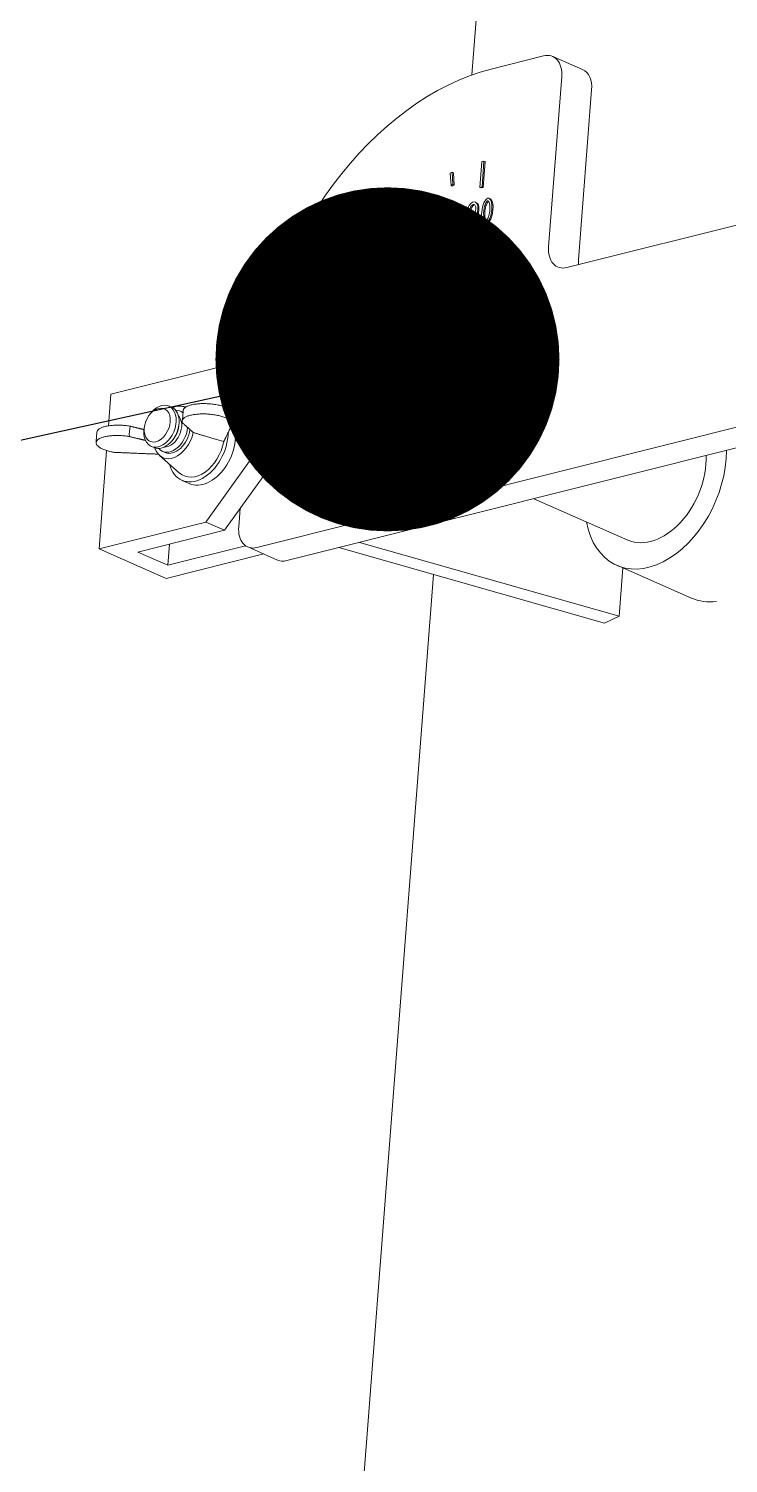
# Model space of a CAD drawing. Header units: inches. Extents: x -350577 to -266477, y -437959 to -377535.
# Drawn here: x -287367.3 to -287240.2, y -416045.4 to -415784.8 of the extents above; entities that cross this region are included whole.
import ezdxf

# ---------------------------------------------------------------- set-up
doc = ezdxf.new("R2010")
doc.units = ezdxf.units.IN
doc.header["$MEASUREMENT"] = 0
doc.layers.add('ORGINAL (itatec)', color=3, linetype='Continuous', lineweight=9)
doc.styles.add('Geniso', font='geniso.shx', dxfattribs={"oblique": 15})
doc.dimstyles.new('scale 1b100', dxfattribs={"dimscale": 100, "dimtxt": 3, "dimasz": 2.5, "dimexe": 1, "dimexo": 1, "dimgap": 1, "dimtad": 1, "dimdec": 0, "dimzin": 0, "dimdsep": 46, "dimtxsty": 'Geniso', "dimcen": 0, "dimclrd": 1, "dimclre": 1, "dimclrt": 7, "dimadec": 0, "dimazin": 0, "dimtfac": 1, "dimtdec": 0, "dimtmove": 0, "dimatfit": 3, "dimfxl": 0.75, "dimtolj": 1, "dimtzin": 0, "dimarcsym": 0})

msp = doc.modelspace()

# ---------------------------------------------------------------- linework, layer by layer
at = {"layer": 'ORGINAL (itatec)', "extrusion": (-5.55112e-17, 0.816497, 0.57735)}
for p, q in [((-287286.78, -415793.19), (-287279.24, -415695.5)), ((-287273.77, -415789.73), (-287283.28, -415792.12)), ((-287272.12, -415789.84), (-287266.69, -415792.22)), ((-287272.86, -415824.42), (-287270.47, -415793.5)), ((-287265.05, -415795.88), (-287267.44, -415826.8)), ((-287154.71, -415799.39), (-287269.56, -415828.18)), ((-287290.37, -415810.88), (-287290.73, -415811.05)), ((-287290.16, -415810.97), (-287290.37, -415810.88)), ((-287290.23, -415813.11), (-287290.37, -415810.88)), ((-287284.97, -415808.94), (-287285.33, -415813.62)), ((-287284.6, -415808.85), (-287284.97, -415808.94)), ((-287284.96, -415813.53), (-287284.6, -415808.85)), ((-287284.4, -415808.94), (-287284.76, -415813.62)), ((-287284.4, -415808.94), (-287284.6, -415808.85)), ((-287290.73, -415811.05), (-287290.59, -415813.28)), ((-287290.59, -415813.28), (-287290.23, -415813.11)), ((-287290.39, -415813.37), (-287290.59, -415813.28)), ((-287290.02, -415813.2), (-287290.39, -415813.37)), ((-287290.02, -415813.2), (-287290.23, -415813.11)), ((-287290.16, -415810.97), (-287290.02, -415813.2)), ((-287285.33, -415813.62), (-287284.96, -415813.53)), ((-287284.76, -415813.62), (-287284.96, -415813.53)), ((-287285.12, -415813.71), (-287285.33, -415813.62)), ((-287284.76, -415813.62), (-287285.12, -415813.71)), ((-287283.48, -415815.71), (-287283.68, -415815.62)), ((-287301.51, -415818.51), (-287301.85, -415818.82)), ((-287301.31, -415818.6), (-287301.51, -415818.51)), ((-287300, -415822.11), (-287301.51, -415818.51)), ((-287301.31, -415818.6), (-287299.79, -415822.2)), ((-287286.17, -415818.71), (-287286.2, -415819.17)), ((-287285.98, -415816.4), (-287286.18, -415816.31)), ((-287285.85, -415819.08), (-287285.72, -415817.47)), ((-287285.52, -415817.56), (-287285.64, -415819.17)), ((-287301.85, -415818.82), (-287300.33, -415822.42)), ((-287287.39, -415820.11), (-287287.43, -415820.6)), ((-287287.18, -415820.2), (-287287.39, -415820.11)), ((-287287.04, -415820.82), (-287287.24, -415820.73)), ((-287287.02, -415820.31), (-287287.2, -415820.23)), ((-287286.9, -415819.19), (-287287.11, -415819.1)), ((-287286.68, -415820.85), (-287286.88, -415820.76)), ((-287286.55, -415819.24), (-287286.76, -415819.15)), ((-287284.29, -415820.17), (-287284.5, -415820.08)), ((-287300.33, -415822.42), (-287300, -415822.11)), ((-287300.13, -415822.51), (-287300.33, -415822.42)), ((-287299.79, -415822.2), (-287300.13, -415822.51)), ((-287299.79, -415822.2), (-287300, -415822.11)), ((-287297.29, -415823.48), (-287297.49, -415823.39)), ((-287300.4, -415826.41), (-287300.6, -415826.32)), ((-287299.84, -415826), (-287300.05, -415825.91)), ((-287299.76, -415825.58), (-287299.97, -415825.49)), ((-287299.81, -415825.86), (-287299.97, -415825.49)), ((-287299.61, -415825.95), (-287299.81, -415825.86)), ((-287299.76, -415825.58), (-287299.61, -415825.95)), ((-287300.98, -415829.15), (-287300.98, -415829.15)), ((-287300.98, -415829.15), (-287300.98, -415829.15)), ((-287294.21, -415832.12), (-287300.98, -415829.15)), ((-287300.96, -415827.65), (-287300.44, -415828.88)), ((-287300.48, -415827.7), (-287300.63, -415827.34)), ((-287300.43, -415827.43), (-287300.41, -415827.48)), ((-287298.96, -415826.89), (-287299.17, -415826.8)), ((-287298.92, -415829.29), (-287299.13, -415829.2)), ((-287298.55, -415827.39), (-287298.75, -415827.3)), ((-287297.22, -415827.15), (-287297.43, -415827.06)), ((-287299.82, -415829.48), (-287300.03, -415829.39)), ((-287299.56, -415829.92), (-287299.56, -415829.92)), ((-287305.63, -415832.4), (-287306.17, -415832.16)), ((-287303.48, -415833.34), (-287304.02, -415833.11)), ((-287301.33, -415834.29), (-287301.87, -415834.05)), ((-287294.21, -415832.12), (-287294.21, -415832.12)), ((-287293.53, -415833.05), (-287293.53, -415833.05)), ((-287290.98, -415834.33), (-287290.98, -415834.33)), ((-287290.98, -415834.33), (-287290.98, -415834.33)), ((-287284.21, -415837.3), (-287290.98, -415834.33)), ((-287157.61, -415836.86), (-287325.86, -415879.05)), ((-287314.31, -415835.28), (-287314.08, -415835.02)), ((-287299.18, -415835.23), (-287299.72, -415834.99)), ((-287152.18, -415839.24), (-287320.43, -415881.43)), ((-287291.78, -415837.19), (-287291.78, -415837.19)), ((-287284.21, -415837.3), (-287284.21, -415837.3)), ((-287284.21, -415837.3), (-287284.21, -415837.3)), ((-287302.42, -415840.51), (-287302.38, -415840.16)), ((-287300.27, -415841.45), (-287300.23, -415841.11)), ((-287298.12, -415842.4), (-287298.08, -415842.05)), ((-287317.78, -415844.15), (-287317.94, -415844.62)), ((-287317.94, -415844.62), (-287317.52, -415844.72)), ((-287317.73, -415844.71), (-287317.94, -415844.62)), ((-287317.54, -415844.2), (-287317.78, -415844.15)), ((-287317.52, -415844.76), (-287317.73, -415844.71)), ((-287317.42, -415842.36), (-287317.46, -415842.71)), ((-287295.97, -415843.34), (-287295.93, -415842.99)), ((-287352.35, -415851.19), (-287332.96, -415846.33)), ((-287323.08, -415857.63), (-287332.96, -415846.33)), ((-287332.96, -415846.33), (-287329.57, -415847.82)), ((-287292.51, -415846.66), (-287292.51, -415846.66)), ((-287329.57, -415847.82), (-287319.95, -415858.82)), ((-287305.53, -415847.59), (-287305.76, -415847.85)), ((-287303.38, -415848.53), (-287303.61, -415848.8)), ((-287301.23, -415849.48), (-287301.46, -415849.74)), ((-287292.19, -415850.02), (-287292.19, -415850.02)), ((-287292.19, -415850.02), (-287292.19, -415850.02)), ((-287285.42, -415852.99), (-287292.19, -415850.02)), ((-287283.07, -415849.01), (-287283.04, -415848.66)), ((-287280.92, -415849.95), (-287280.89, -415849.6)), ((-287352.79, -415856.94), (-287352.35, -415851.19)), ((-287319.84, -415851.62), (-287319.94, -415852.1)), ((-287319.94, -415852.1), (-287318.17, -415852.05)), ((-287319.74, -415852.18), (-287319.94, -415852.1)), ((-287318.07, -415851.57), (-287319.84, -415851.62)), ((-287317.97, -415852.14), (-287319.74, -415852.18)), ((-287318.17, -415852.05), (-287318.07, -415851.57)), ((-287317.97, -415852.14), (-287318.17, -415852.05)), ((-287317.87, -415851.66), (-287318.07, -415851.57)), ((-287317.87, -415851.66), (-287317.97, -415852.14)), ((-287313.68, -415850.71), (-287314.21, -415850.47)), ((-287311.53, -415851.65), (-287312.06, -415851.42)), ((-287309.38, -415852.6), (-287309.91, -415852.36)), ((-287299.08, -415850.42), (-287299.31, -415850.68)), ((-287294.98, -415851.85), (-287294.98, -415851.85)), ((-287345.22, -415854.75), (-287345, -415854.49)), ((-287341.31, -415853.58), (-287341.83, -415853.35)), ((-287339.3, -415854.46), (-287339.75, -415854.27)), ((-287339.59, -415853.37), (-287338.66, -415853.46)), ((-287307.23, -415853.54), (-287307.76, -415853.31)), ((-287285.42, -415852.99), (-287285.42, -415852.99)), ((-287285.42, -415852.99), (-287285.42, -415852.99)), ((-287346.31, -415857.24), (-287346.35, -415857.57)), ((-287340.05, -415857.02), (-287340.01, -415856.69)), ((-287335.13, -415874.43), (-287323.08, -415857.63)), ((-287323.08, -415857.63), (-287319.88, -415859.04)), ((-287313.4, -415855.33), (-287313.4, -415855.33)), ((-287313.4, -415855.33), (-287313.4, -415855.33)), ((-287312.04, -415856.34), (-287312.25, -415856.25)), ((-287286.19, -415856.09), (-287286.41, -415856.35)), ((-287284.04, -415857.03), (-287284.26, -415857.29)), ((-287341.14, -415859.51), (-287341.36, -415859.76)), ((-287319.88, -415859.4), (-287331.74, -415875.92)), ((-287320.08, -415859.31), (-287317.32, -415858.62)), ((-287317.28, -415858.15), (-287320.05, -415858.84)), ((-287317.11, -415858.71), (-287319.89, -415859.41)), ((-287317.32, -415858.62), (-287317.28, -415858.15)), ((-287317.11, -415858.71), (-287317.32, -415858.62)), ((-287317.08, -415858.24), (-287317.28, -415858.15)), ((-287317.08, -415858.24), (-287317.11, -415858.71)), ((-287314.66, -415858.62), (-287314.86, -415858.53)), ((-287305.95, -415859.24), (-287305.95, -415859.24)), ((-287301.75, -415858.19), (-287301.75, -415858.19)), ((-287354.52, -415879.3), (-287353.14, -415861.43)), ((-287344.53, -415860.9), (-287345.05, -415860.68)), ((-287343.52, -415862.32), (-287339.9, -415865.51)), ((-287342.52, -415861.79), (-287342.97, -415861.59)), ((-287303.4, -415860.52), (-287303.4, -415860.52)), ((-287303.4, -415860.52), (-287303.4, -415860.52)), ((-287296.64, -415863.49), (-287303.4, -415860.52)), ((-287296.64, -415863.49), (-287296.64, -415863.49)), ((-287339.48, -415866.84), (-287338.12, -415867.43)), ((-287258.46, -415877.7), (-287275.57, -415870.18)), ((-287329.15, -415875.28), (-287328.9, -415871.96)), ((-287354.52, -415879.3), (-287335.13, -415874.43)), ((-287331.74, -415875.92), (-287347.47, -415879.87)), ((-287331.74, -415875.92), (-287335.13, -415874.43)), ((-287342.05, -415882.25), (-287341.75, -415878.43)), ((-287342.05, -415882.25), (-287327.92, -415878.71)), ((-287307.2, -415878.11), (-287260.07, -415891.52)), ((-287342.32, -415884.66), (-287354.52, -415879.3)), ((-287347.47, -415879.87), (-287342.05, -415882.25)), ((-287324.6, -415880.22), (-287342.32, -415884.66)), ((-287327.51, -415878.94), (-287322.08, -415881.32)), ((-287262.73, -415892.79), (-287310.98, -415879.06)), ((-287260.47, -415882.27), (-287246.91, -415888.23)), ((-287260.07, -415891.52), (-287259.39, -415882.75)), ((-287308.45, -416073.83), (-287293.79, -415883.95)), ((-287260.07, -415891.52), (-287262.73, -415892.79))]:
    msp.add_line(p, q, dxfattribs=at)
at = {"layer": 'ORGINAL (itatec)'}
for centre, major_axis, ratio, start_param, end_param in [((-287274.13, -415794.42), (2.01, 4.58), 0.672036, -1.090365, 0.480432), ((-287287.26, -415843.64), (-22.12, -50.35), 0.672036, -2.661161, -1.1515), ((-287284.09, -415817.85), (-0.31, -2.26), 0.388741, -2.985943, 3.297242), ((-287286.52, -415817.77), (-0.58, -1.32), 0.672036, -1.166299, 0.357117), ((-287286.52, -415817.56), (-0.58, -1.31), 0.672036, -2.544489, -1.007789), ((-287286.69, -415818.1), (0.45, 1.03), 0.672036, -2.646842, -1.88376), ((-287286.76, -415817.63), (0.58, 1.32), 0.672036, -1.171739, 0.362558), ((-287286.79, -415819.7), (-0.45, -1.03), 0.672036, -0.296982, 0.466127), ((-287284.52, -415815.3), (-2.25, -5.13), 0.672036, -0.125196, -0.071448), ((-287286.9, -415819.45), (0.58, 1.32), 0.672036, -2.541102, -1.011175), ((-287297.46, -415825.23), (-0.45, 1.88), 0.539371, -2.843018, 3.440167), ((-287300.03, -415826.67), (-0.58, -1.32), 0.672036, -2.017503, -0.487577), ((-287300.25, -415826.57), (0.45, 1.03), 0.672036, 0.226617, 0.989726), ((-287299.61, -415826.67), (-0.49, -1.12), 0.672036, -1.502779, -0.566766), ((-287299.98, -415826.71), (0.301, 0.685), 0.672036, 0.324395, 1.426428), ((-287299.75, -415828.12), (0.58, 1.32), 0.672036, -0.6427, 0.880716), ((-287300.35, -415831.27), (-2.25, -5.13), 0.672036, -2.74319, -2.684835), ((-287269.2, -415823.5), (-2.01, -4.58), 0.672036, -1.090365, 0.480432), ((-287299.71, -415827.78), (-0.45, -1.03), 0.672036, -2.123243, -1.360161), ((-287299.45, -415828.07), (-0.58, -1.32), 0.672036, -0.64814, 0.886156), ((-287299.67, -415828.28), (0.58, 1.31), 0.672036, -2.02089, -0.48419), ((-287263.78, -415825.88), (-2.01, -4.58), 0.672036, -1.090365, -0.904101), ((-287310.73, -415841.08), (-3.7, -8.43), 0.672036, 0.480432, 6.763617), ((-287310.19, -415841.32), (4.02, 9.16), 0.672036, -2.661161, 1.137345), ((-287302.76, -415844.58), (6.18, 14.06), 0.672036, 0.292196, 0.668668), ((-287309.65, -415841.55), (4.02, 9.16), 0.672036, -2.661161, 0), ((-287308.04, -415842.26), (4.02, 9.16), 0.672036, -2.661161, 0.131382), ((-287307.5, -415842.5), (4.02, 9.16), 0.672036, -2.661161, 0), ((-287305.89, -415843.21), (4.02, 9.16), 0.672036, -2.661161, 0.131382), ((-287305.35, -415843.44), (4.02, 9.16), 0.672036, -2.661161, 0), ((-287302.76, -415844.58), (6.18, 14.06), 0.672036, -0.755002, -0.37853), ((-287308.58, -415842.03), (3.7, 8.43), 0.672036, -2.661161, -0.388107), ((-287306.43, -415842.97), (3.7, 8.43), 0.672036, -2.661161, -0.388107), ((-287303.74, -415844.15), (4.02, 9.16), 0.672036, -2.661161, 0.131382), ((-287303.2, -415844.39), (4.02, 9.16), 0.672036, -2.661161, 0), ((-287301.59, -415845.09), (4.02, 9.16), 0.672036, 0.127855, 0.131382), ((-287304.28, -415843.91), (3.7, 8.43), 0.672036, -2.661161, -0.388107), ((-287302.13, -415844.86), (3.7, 8.43), 0.672036, -0.412873, -0.388107), ((-287288.7, -415850.76), (4.02, 9.16), 0.672036, -2.661161, -0.136553), ((-287288.16, -415851), (4.02, 9.16), 0.672036, -2.661161, -0.043492), ((-287310.19, -415841.32), (-4.02, -9.16), 0.672036, -1.137345, 0.480432), ((-287290.31, -415850.05), (4.02, 9.16), 0.672036, -2.661161, -0.479496), ((-287290.85, -415849.82), (4.02, 9.16), 0.672036, -2.515584, -0.640868), ((-287289.23, -415850.52), (3.7, 8.43), 0.672036, -2.661161, -0.388107), ((-287286.55, -415851.7), (4.02, 9.16), 0.672036, 0.104851, 0.131382), ((-287287.08, -415851.47), (3.7, 8.43), 0.672036, -0.657934, -0.388107), ((-287302.76, -415844.58), (6.18, 14.06), 0.672036, -1.8022, -1.425728), ((-287302.76, -415844.58), (-6.18, -14.06), 0.672036, -0.755002, -0.37853), ((-287309.65, -415841.55), (-4.02, -9.16), 0.672036, 0, 0.480432), ((-287308.04, -415842.26), (-4.02, -9.16), 0.672036, -0.131382, 0.480432), ((-287307.5, -415842.5), (-4.02, -9.16), 0.672036, 0, 0.480432), ((-287305.89, -415843.21), (-4.02, -9.16), 0.672036, -0.131382, 0.480432), ((-287308.58, -415842.03), (-3.7, -8.43), 0.672036, 0.388107, 0.480432), ((-287305.35, -415843.44), (-4.02, -9.16), 0.672036, 0, 0.480432), ((-287306.43, -415842.97), (-3.7, -8.43), 0.672036, 0.388107, 0.480432), ((-287304.28, -415843.91), (-3.7, -8.43), 0.672036, 0.388107, 0.480432), ((-287343.44, -415857.01), (-1.61, -3.66), 0.672036, -1.090365, 4.278937), ((-287343.96, -415856.79), (-1.3, -2.96), 0.672036, -1.090364771718321, 5.192820535461265), ((-287342.92, -415857.24), (-1.61, -3.66), 0.672036, 0, 3.141593), ((-287341.88, -415857.7), (-1.3, -2.96), 0.672036, 0.248791, 2.892802), ((-287341.36, -415857.93), (1.61, 3.66), 0.672036, -0.211195, 0.322414), ((-287340.91, -415858.13), (5.94, 13.51), 0.672036, -1.158175, -1.022554), ((-287303.74, -415844.15), (-4.02, -9.16), 0.672036, -0.131382, 0.480432), ((-287303.2, -415844.39), (-4.02, -9.16), 0.672036, 0, 0.480432), ((-287301.59, -415845.09), (-4.02, -9.16), 0.672036, -0.131382, -0.127855), ((-287302.13, -415844.86), (-3.7, -8.43), 0.672036, 0.388107, 0.412873), ((-287344.09, -415856.73), (-2.7, -6.14), 0.672036, -1.239951, -0.940778), ((-287343.44, -415857.01), (-1.61, -3.66), 0.672036, -1.137345, -1.090365), ((-287341.36, -415857.93), (-1.61, -3.66), 0.672036, -0.322414, 2.041582), ((-287342.4, -415857.47), (1.3, 2.96), 0.672036, -2.004248, -1.137345), ((-287313.55, -415857.39), (1.7, 0.78), 0.577916, -3.451187, 2.831998), ((-287302.76, -415844.58), (-6.18, -14.06), 0.672036, 0.292196, 0.668668), ((-287288.16, -415851), (-4.02, -9.16), 0.672036, 0.020628, 0.480432), ((-287288.7, -415850.76), (-4.02, -9.16), 0.672036, 0.112564, 0.480432), ((-287286.55, -415851.7), (-4.02, -9.16), 0.672036, -0.131382, -0.104851), ((-287290.31, -415850.05), (4.02, 9.16), 0.672036, -2.684878, -2.661161), ((-287289.23, -415850.52), (-3.7, -8.43), 0.672036, 0.388107, 0.480432), ((-287287.08, -415851.47), (-3.7, -8.43), 0.672036, 0.388107, 0.480432), ((-287287.08, -415851.47), (3.7, 8.43), 0.672036, -2.661161, -2.483659), ((-287253.43, -415866.25), (-5.03, -11.44), 0.672036, 0, 2.193004), ((-287325.5, -415874.36), (-2.01, -4.58), 0.672036, -1.090365, 0.480432), ((-287239.87, -415872.21), (-7.04, -16.02), 0.672036, 0, 0.382978)]:
    msp.add_ellipse(centre, major_axis=major_axis, ratio=ratio, start_param=start_param, end_param=end_param, dxfattribs=at)
at = {"layer": 'ORGINAL (itatec)', "extrusion": (1.71713e-16, 4.58231e-17, -1)}
for centre, major_axis, start_param, end_param in [((-287268.71, -415796.8), (2.01, 4.58), 0, 1.090365), ((-287299.82, -415826.58), (0.49, 1.12), -2.574827, -1.638813), ((-287306.97, -415842.73), (-3.7, -8.43), -2.004248, -1.137345), ((-287287.83, -415851.14), (4.02, 9.16), -0.009784, 1.090365)]:
    msp.add_ellipse(centre, major_axis=major_axis, ratio=0.672036, start_param=start_param, end_param=end_param, dxfattribs=at)
at = {"layer": 'ORGINAL (itatec)', "extrusion": (1.60367e-16, 1.4586e-16, -1)}
msp.add_ellipse((-287283.89, -415817.94), major_axis=(-0.31, -2.26), ratio=0.388741, start_param=-3.031948, end_param=0.109645, dxfattribs=at)
at = {"layer": 'ORGINAL (itatec)', "extrusion": (1.40137e-16, 1.80961e-16, -1)}
for centre, major_axis, start_param, end_param in [((-287286.56, -415817.72), (0.58, 1.32), 0, 1.171739), ((-287302.19, -415844.83), (-6.73, -15.33), -2.574852, -2.574801)]:
    msp.add_ellipse(centre, major_axis=major_axis, ratio=0.672036, start_param=start_param, end_param=end_param, dxfattribs=at)
at = {"layer": 'ORGINAL (itatec)', "extrusion": (6.39035e-17, 2.14454e-16, -1)}
msp.add_ellipse((-287284.72, -415815.21), major_axis=(-2.25, -5.13), ratio=0.672036, start_param=0.066842, end_param=0.125196, dxfattribs=at)
at = {"layer": 'ORGINAL (itatec)', "extrusion": (1.65548e-16, 1.69797e-16, -1)}
for centre, major_axis, start_param, end_param in [((-287286.81, -415819.6), (-0.301, -0.685), -0.902829, 0.199203), ((-287302.76, -415844.58), (6.18, 14.06), 0.37853, 0.755002)]:
    msp.add_ellipse(centre, major_axis=major_axis, ratio=0.672036, start_param=start_param, end_param=end_param, dxfattribs=at)
at = {"layer": 'ORGINAL (itatec)', "extrusion": (1.37055e-16, 2.42948e-16, -1)}
msp.add_ellipse((-287286.59, -415819.79), major_axis=(-0.45, -1.03), ratio=0.672036, start_param=-0.466127, end_param=0, dxfattribs=at)
at = {"layer": 'ORGINAL (itatec)', "extrusion": (3.84923e-17, 2.25618e-16, -1)}
msp.add_ellipse((-287286.32, -415817.86), major_axis=(-0.58, -1.32), ratio=0.672036, start_param=-0.357117, end_param=0, dxfattribs=at)
at = {"layer": 'ORGINAL (itatec)', "extrusion": (2.70276e-16, 6.31526e-17, -1)}
msp.add_ellipse((-287286.7, -415819.54), major_axis=(-0.58, -1.32), ratio=0.672036, start_param=-2.130417, end_param=-0.60049, dxfattribs=at)
at = {"layer": 'ORGINAL (itatec)', "extrusion": (-8.23987e-17, 1.57467e-16, -1)}
msp.add_ellipse((-287287.1, -415819.39), major_axis=(-0.49, -1.12), ratio=0.672036, start_param=-2.051228, end_param=-1.115215, dxfattribs=at)
at = {"layer": 'ORGINAL (itatec)', "extrusion": (1.94042e-16, 9.66456e-17, -1)}
msp.add_ellipse((-287286.49, -415818.19), major_axis=(-0.45, -1.03), ratio=0.672036, start_param=-0.937347, end_param=-0.494751, dxfattribs=at)
at = {"layer": 'ORGINAL (itatec)', "extrusion": (1.34991e-16, 3.21988e-17, -1)}
for start_param, end_param in [(0.387749, 2.843018), (-3.440167, -2.753844)]:
    msp.add_ellipse((-287297.25, -415825.32), major_axis=(-0.45, 1.88), ratio=0.539371, start_param=start_param, end_param=end_param, dxfattribs=at)
at = {"layer": 'ORGINAL (itatec)', "extrusion": (9.54798e-17, 7.93162e-17, -1)}
for centre, major_axis, start_param, end_param in [((-287300.19, -415826.62), (0.301, 0.685), -1.426428, -0.324395), ((-287335.15, -415860.66), (-2.98, -6.77), -2.567133, 0)]:
    msp.add_ellipse(centre, major_axis=major_axis, ratio=0.672036, start_param=start_param, end_param=end_param, dxfattribs=at)
at = {"layer": 'ORGINAL (itatec)', "extrusion": (2.13288e-16, 2.09455e-16, -1)}
msp.add_ellipse((-287300.55, -415831.18), major_axis=(2.25, 5.13), ratio=0.672036, start_param=-0.456757, end_param=-0.398403, dxfattribs=at)
at = {"layer": 'ORGINAL (itatec)', "extrusion": (9.23972e-17, 1.41303e-16, -1)}
for start_param, end_param in [(-0.480457, -0.480406), (-2.574852, -2.574801)]:
    msp.add_ellipse((-287302.19, -415844.83), major_axis=(6.73, 15.33), ratio=0.672036, start_param=start_param, end_param=end_param, dxfattribs=at)
at = {"layer": 'ORGINAL (itatec)', "extrusion": (2.23287e-17, 5.08224e-17, -1)}
msp.add_ellipse((-287299.54, -415828.21), major_axis=(0.58, 1.32), ratio=0.672036, start_param=0, end_param=0.6427, dxfattribs=at)
at = {"layer": 'ORGINAL (itatec)', "extrusion": (2.54112e-16, -1.11643e-16, -1)}
msp.add_ellipse((-287299.47, -415828.37), major_axis=(-0.58, -1.31), ratio=0.672036, start_param=-2.657403, end_param=-1.120703, dxfattribs=at)
at = {"layer": 'ORGINAL (itatec)', "extrusion": (8.93147e-17, 2.0329e-16, -1)}
for centre, major_axis, start_param, end_param in [((-287299.24, -415828.16), (-0.58, -1.32), -0.886156, 0), ((-287309.12, -415841.79), (-3.7, -8.43), -2.004248, -1.137345)]:
    msp.add_ellipse(centre, major_axis=major_axis, ratio=0.672036, start_param=start_param, end_param=end_param, dxfattribs=at)
at = {"layer": 'ORGINAL (itatec)', "extrusion": (1.61636e-17, 1.74796e-16, -1)}
msp.add_ellipse((-287303.16, -415844.4), major_axis=(4.02, 9.16), ratio=0.672036, start_param=-0.00841, end_param=1.090365, dxfattribs=at)
at = {"layer": 'ORGINAL (itatec)', "extrusion": (2.41782e-16, 1.36304e-16, -1)}
msp.add_ellipse((-287303.16, -415844.4), major_axis=(-4.02, -9.16), ratio=0.672036, start_param=-2.051228, end_param=0.00841, dxfattribs=at)
at = {"layer": 'ORGINAL (itatec)', "extrusion": (2.22536e-16, 2.34945e-17, -1)}
msp.add_ellipse((-287304.82, -415843.68), major_axis=(-3.7, -8.43), ratio=0.672036, start_param=-2.004248, end_param=-1.137345, dxfattribs=at)
at = {"layer": 'ORGINAL (itatec)', "extrusion": (7.31511e-17, 2.84937e-17, -1)}
msp.add_ellipse((-287302.67, -415844.62), major_axis=(-3.7, -8.43), ratio=0.672036, start_param=-2.004248, end_param=-1.760018, dxfattribs=at)
at = {"layer": 'ORGINAL (itatec)', "extrusion": (6.0821e-17, 2.76441e-16, -1)}
msp.add_ellipse((-287302.76, -415844.58), major_axis=(-6.18, -14.06), ratio=0.672036, start_param=-1.715865, end_param=-1.339393, dxfattribs=at)
at = {"layer": 'ORGINAL (itatec)', "extrusion": (7.00686e-17, 9.04805e-17, -1)}
for centre, major_axis, start_param, end_param in [((-287302.67, -415844.62), (-3.7, -8.43), -1.381575, -1.137345), ((-287340.91, -415858.13), (-1.61, -3.66), -1.991422, 0)]:
    msp.add_ellipse(centre, major_axis=major_axis, ratio=0.672036, start_param=start_param, end_param=end_param, dxfattribs=at)
at = {"layer": 'ORGINAL (itatec)', "extrusion": (1.20891e-16, 6.81518e-17, -1)}
for centre, major_axis, start_param, end_param in [((-287302.19, -415844.83), (-6.73, -15.33), -1.527655, -1.527603), ((-287289.77, -415850.29), (-3.7, -8.43), -2.004248, -1.137345)]:
    msp.add_ellipse(centre, major_axis=major_axis, ratio=0.672036, start_param=start_param, end_param=end_param, dxfattribs=at)
at = {"layer": 'ORGINAL (itatec)', "extrusion": (1.46302e-16, 5.69875e-17, -1)}
for centre, major_axis, start_param, end_param in [((-287287.83, -415851.14), (-4.02, -9.16), -2.051228, 0.026348), ((-287340.91, -415858.13), (2.01, 4.58), -0.646264, 0.018983), ((-287253.43, -415866.25), (-7.04, -16.02), -2.15233, 0.775193)]:
    msp.add_ellipse(centre, major_axis=major_axis, ratio=0.672036, start_param=start_param, end_param=end_param, dxfattribs=at)
at = {"layer": 'ORGINAL (itatec)', "extrusion": (1.92461e-17, 1.12809e-16, -1)}
msp.add_ellipse((-287287.62, -415851.23), major_axis=(-3.7, -8.43), ratio=0.672036, start_param=-2.004248, end_param=-1.137345, dxfattribs=at)
at = {"layer": 'ORGINAL (itatec)', "extrusion": (6.6986e-17, 1.52467e-16, -1)}
msp.add_ellipse((-287340.91, -415858.13), major_axis=(1.61, 3.66), ratio=0.672036, start_param=0, end_param=0.011947, dxfattribs=at)
at = {"layer": 'ORGINAL (itatec)', "extrusion": (2.96136e-17, 1.35581e-16, -1)}
msp.add_ellipse((-287313.35, -415857.48), major_axis=(1.7, 0.78), ratio=0.577916, start_param=-0.475972, end_param=2.665621, dxfattribs=at)
at = {"layer": 'ORGINAL (itatec)', "extrusion": (2.47947e-16, 1.23301e-17, -1)}
msp.add_ellipse((-287340.91, -415858.13), major_axis=(-2.01, -4.58), ratio=0.672036, start_param=-1.84987, end_param=0.646264, dxfattribs=at)
at = {"layer": 'ORGINAL (itatec)', "extrusion": (-6.16507e-18, 1.23974e-16, -1)}
msp.add_ellipse((-287336.5, -415860.06), major_axis=(-2.98, -6.77), ratio=0.672036, start_param=-2.132752, end_param=0.709328, dxfattribs=at)
at = {"layer": 'ORGINAL (itatec)', "extrusion": (2.19453e-16, 8.54812e-17, -1)}
msp.add_ellipse((-287336.5, -415860.06), major_axis=(-2.61, -5.95), ratio=0.672036, start_param=-1.896768, end_param=0.21099, dxfattribs=at)
at = {"layer": 'ORGINAL (itatec)', "extrusion": (1.68631e-16, 1.0781e-16, -1)}
msp.add_ellipse((-287302.76, -415844.58), major_axis=(-6.18, -14.06), ratio=0.672036, start_param=-0.668668, end_param=-0.292196, dxfattribs=at)
at = {"layer": 'ORGINAL (itatec)', "extrusion": (2.25618e-16, -3.84923e-17, -1)}
msp.add_ellipse((-287302.19, -415844.83), major_axis=(-6.73, -15.33), ratio=0.672036, start_param=-0.480457, end_param=-0.480406, dxfattribs=at)
at = {"layer": 'ORGINAL (itatec)', "extrusion": (1.17808e-16, 1.30139e-16, -1)}
msp.add_ellipse((-287320.07, -415876.74), major_axis=(-2.01, -4.58), ratio=0.672036, start_param=-0.480432, end_param=0, dxfattribs=at)
at = {"layer": 'ORGINAL (itatec)'}
for points, knots in [([(-287283.95, -415816.06), (-287283.94, -415816.06), (-287283.92, -415816.06), (-287283.88, -415816.06), (-287283.85, -415816.08), (-287283.76, -415816.16), (-287283.71, -415816.24), (-287283.61, -415816.5), (-287283.56, -415816.7), (-287283.5, -415817.24), (-287283.51, -415817.61), (-287283.6, -415818.33), (-287283.69, -415818.69), (-287283.84, -415819.1), (-287283.89, -415819.21), (-287283.99, -415819.4), (-287284.04, -415819.47), (-287284.12, -415819.58), (-287284.16, -415819.61), (-287284.21, -415819.64), (-287284.22, -415819.64), (-287284.27, -415819.65), (-287284.3, -415819.64), (-287284.38, -415819.59), (-287284.42, -415819.53), (-287284.54, -415819.32), (-287284.6, -415819.11), (-287284.66, -415818.61), (-287284.67, -415818.31), (-287284.63, -415817.7), (-287284.57, -415817.39), (-287284.43, -415816.83), (-287284.33, -415816.58), (-287284.19, -415816.32), (-287284.15, -415816.25), (-287284.07, -415816.14), (-287284.04, -415816.11), (-287283.99, -415816.07), (-287283.97, -415816.06), (-287283.95, -415816.06)], [-6.283185, -6.283185, -6.283185, -6.283185, -6.110381, -6.110381, -5.852597, -5.852597, -5.531628, -5.531628, -5.1248, -5.1248, -4.584711, -4.584711, -4.044623, -4.044623, -3.801608, -3.801608, -3.558592, -3.558592, -3.315577, -3.315577, -3.072562, -3.072562, -2.781788, -2.781788, -2.491015, -2.491015, -2.034928, -2.034928, -1.578841, -1.578841, -1.122754, -1.122754, -0.666667, -0.666667, -0.444445, -0.444445, -0.222222, -0.222222, 0, 0, 0, 0]), ([(-287283.77, -415816.16), (-287283.78, -415816.16), (-287283.79, -415816.17), (-287283.83, -415816.2), (-287283.87, -415816.23), (-287283.95, -415816.34), (-287283.99, -415816.41), (-287284.13, -415816.67), (-287284.22, -415816.92), (-287284.37, -415817.48), (-287284.42, -415817.79), (-287284.47, -415818.4), (-287284.46, -415818.7), (-287284.39, -415819.2), (-287284.33, -415819.41), (-287284.24, -415819.58), (-287284.22, -415819.61), (-287284.2, -415819.63)], [0.105366, 0.105366, 0.105366, 0.105366, 0.222222, 0.222222, 0.444445, 0.444445, 0.666667, 0.666667, 1.122754, 1.122754, 1.578841, 1.578841, 2.034928, 2.034928, 2.491015, 2.491015, 2.623658, 2.623658, 2.623658, 2.623658]), ([(-287286.57, -415816.72), (-287286.55, -415816.71), (-287286.53, -415816.71), (-287286.43, -415816.7), (-287286.35, -415816.73), (-287286.21, -415816.87), (-287286.14, -415816.98), (-287286.07, -415817.28), (-287286.07, -415817.47), (-287286.11, -415817.84), (-287286.17, -415818.02), (-287286.31, -415818.34), (-287286.4, -415818.47), (-287286.58, -415818.64), (-287286.67, -415818.68), (-287286.83, -415818.71), (-287286.91, -415818.69), (-287287.07, -415818.57), (-287287.13, -415818.46), (-287287.21, -415818.18), (-287287.23, -415818), (-287287.19, -415817.63), (-287287.14, -415817.44), (-287287.01, -415817.12), (-287286.92, -415816.98), (-287286.74, -415816.79), (-287286.65, -415816.74), (-287286.57, -415816.72)], [-6.283185, -6.283185, -6.283185, -6.283185, -6.173615, -6.173615, -5.659147, -5.659147, -5.14468, -5.14468, -4.630212, -4.630212, -4.115744, -4.115744, -3.601276, -3.601276, -3.086808, -3.086808, -2.57234, -2.57234, -2.057872, -2.057872, -1.543404, -1.543404, -1.028936, -1.028936, -0.514468, -0.514468, 0, 0, 0, 0]), ([(-287286.37, -415816.81), (-287286.45, -415816.83), (-287286.54, -415816.88), (-287286.71, -415817.07), (-287286.8, -415817.2), (-287286.94, -415817.53), (-287286.99, -415817.72), (-287287.02, -415818.09), (-287287.01, -415818.27), (-287286.93, -415818.54), (-287286.87, -415818.64), (-287286.81, -415818.7)], [0, 0, 0, 0, 0.514468, 0.514468, 1.028936, 1.028936, 1.543404, 1.543404, 2.057872, 2.057872, 2.523937, 2.523937, 2.523937, 2.523937]), ([(-287286.28, -415816.8), (-287286.29, -415816.8), (-287286.3, -415816.8), (-287286.33, -415816.8), (-287286.35, -415816.8), (-287286.37, -415816.81)], [6.1065018, 6.1065018, 6.1065018, 6.1065018, 6.1736154, 6.1736154, 6.2831853, 6.2831853, 6.2831853, 6.2831853]), ([(-287296.88, -415826.6), (-287296.89, -415826.62), (-287296.91, -415826.63), (-287296.96, -415826.65), (-287297, -415826.66), (-287297.1, -415826.66), (-287297.15, -415826.65), (-287297.34, -415826.57), (-287297.48, -415826.46), (-287297.75, -415826.14), (-287297.88, -415825.93), (-287298.07, -415825.46), (-287298.14, -415825.2), (-287298.21, -415824.7), (-287298.22, -415824.46), (-287298.17, -415824.15), (-287298.15, -415824.06), (-287298.1, -415823.93), (-287298.07, -415823.89), (-287298.03, -415823.85), (-287298.02, -415823.83), (-287297.97, -415823.81), (-287297.93, -415823.8), (-287297.83, -415823.8), (-287297.77, -415823.81), (-287297.64, -415823.86), (-287297.57, -415823.9), (-287297.33, -415824.09), (-287297.17, -415824.3), (-287296.9, -415824.82), (-287296.8, -415825.12), (-287296.71, -415825.65), (-287296.7, -415825.87), (-287296.72, -415826.2), (-287296.75, -415826.32), (-287296.8, -415826.48), (-287296.82, -415826.53), (-287296.85, -415826.58), (-287296.87, -415826.59), (-287296.88, -415826.6)], [0, 0, 0, 0, 0.222222, 0.222222, 0.444445, 0.444445, 0.666667, 0.666667, 1.122754, 1.122754, 1.578841, 1.578841, 2.034928, 2.034928, 2.491015, 2.491015, 2.781788, 2.781788, 3.072562, 3.072562, 3.315577, 3.315577, 3.558592, 3.558592, 3.801608, 3.801608, 4.044623, 4.044623, 4.584711, 4.584711, 5.1248, 5.1248, 5.531628, 5.531628, 5.852597, 5.852597, 6.110381, 6.110381, 6.283185, 6.283185, 6.283185, 6.283185]), ([(-287297.58, -415823.9), (-287297.62, -415823.89), (-287297.65, -415823.89), (-287297.73, -415823.89), (-287297.76, -415823.9), (-287297.82, -415823.92), (-287297.83, -415823.94), (-287297.87, -415823.98), (-287297.89, -415824.01), (-287297.94, -415824.15), (-287297.97, -415824.24), (-287298.01, -415824.55), (-287298.01, -415824.79), (-287297.94, -415825.29), (-287297.87, -415825.55), (-287297.67, -415826.02), (-287297.55, -415826.23), (-287297.32, -415826.5), (-287297.22, -415826.59), (-287297.13, -415826.65)], [-3.701286, -3.701286, -3.701286, -3.701286, -3.558592, -3.558592, -3.315577, -3.315577, -3.072562, -3.072562, -2.781788, -2.781788, -2.491015, -2.491015, -2.034928, -2.034928, -1.578841, -1.578841, -1.122754, -1.122754, -0.805438, -0.805438, -0.805438, -0.805438]), ([(-287303.77, -415830.98), (-287303.28, -415830.61), (-287302.79, -415830.26), (-287301.86, -415829.65), (-287301.42, -415829.39), (-287300.98, -415829.15)], [6.440133, 6.440133, 6.440133, 6.440133, 8.808459, 8.808459, 10.825875, 10.825875, 10.825875, 10.825875]), ([(-287300.98, -415829.15), (-287300.82, -415829.24), (-287300.63, -415829.34), (-287300.16, -415829.6), (-287299.87, -415829.76), (-287299.56, -415829.92)], [70.557899, 70.557899, 70.557899, 70.557899, 72.575316, 72.575316, 74.944102, 74.944102, 74.944102, 74.944102]), ([(-287299.28, -415828.85), (-287299.29, -415828.87), (-287299.31, -415828.88), (-287299.41, -415828.95), (-287299.5, -415828.99), (-287299.71, -415828.99), (-287299.82, -415828.95), (-287300.01, -415828.78), (-287300.09, -415828.66), (-287300.19, -415828.36), (-287300.21, -415828.19), (-287300.19, -415827.86), (-287300.15, -415827.71), (-287300.04, -415827.47), (-287299.97, -415827.38), (-287299.81, -415827.24), (-287299.72, -415827.2), (-287299.52, -415827.19), (-287299.41, -415827.22), (-287299.21, -415827.37), (-287299.12, -415827.48), (-287299.01, -415827.77), (-287298.98, -415827.94), (-287298.99, -415828.27), (-287299.03, -415828.43), (-287299.13, -415828.68), (-287299.2, -415828.78), (-287299.28, -415828.85)], [-6.283185, -6.283185, -6.283185, -6.283185, -6.173615, -6.173615, -5.659147, -5.659147, -5.14468, -5.14468, -4.630212, -4.630212, -4.115744, -4.115744, -3.601276, -3.601276, -3.086808, -3.086808, -2.57234, -2.57234, -2.057872, -2.057872, -1.543404, -1.543404, -1.028936, -1.028936, -0.514468, -0.514468, 0, 0, 0, 0]), ([(-287299.31, -415827.29), (-287299.35, -415827.28), (-287299.38, -415827.28), (-287299.52, -415827.29), (-287299.61, -415827.33), (-287299.77, -415827.47), (-287299.83, -415827.56), (-287299.95, -415827.8), (-287299.99, -415827.95), (-287300.01, -415828.28), (-287299.99, -415828.45), (-287299.89, -415828.75), (-287299.81, -415828.87), (-287299.7, -415828.96), (-287299.69, -415828.97), (-287299.67, -415828.98)], [2.402242, 2.402242, 2.402242, 2.402242, 2.57234, 2.57234, 3.086808, 3.086808, 3.601276, 3.601276, 4.115744, 4.115744, 4.630212, 4.630212, 5.14468, 5.14468, 5.206946, 5.206946, 5.206946, 5.206946]), ([(-287305.56, -415832.43), (-287305.09, -415832.03), (-287304.61, -415831.63), (-287304, -415831.15), (-287303.88, -415831.07), (-287303.77, -415830.98)], [44.085746, 44.085746, 44.085746, 44.085746, 46.562546, 46.562546, 47.129892, 47.129892, 47.129892, 47.129892]), ([(-287299.56, -415829.92), (-287299.49, -415829.96), (-287299.41, -415830), (-287298.94, -415830.26), (-287298.51, -415830.48), (-287297.64, -415830.94), (-287297.19, -415831.17), (-287296.33, -415831.62), (-287295.86, -415831.86), (-287294.88, -415832.36), (-287294.37, -415832.62), (-287293.73, -415832.95), (-287293.63, -415833), (-287293.53, -415833.05)], [34.251004, 34.251004, 34.251004, 34.251004, 34.81835, 34.81835, 37.754399, 37.754399, 40.690448, 40.690448, 43.626497, 43.626497, 46.562546, 46.562546, 47.129892, 47.129892, 47.129892, 47.129892]), ([(-287291.66, -415833.39), (-287292.1, -415833.17), (-287292.55, -415832.95), (-287293.4, -415832.52), (-287293.81, -415832.32), (-287294.21, -415832.12)], [47.129892, 47.129892, 47.129892, 47.129892, 49.498595, 49.498595, 51.515941, 51.515941, 51.515941, 51.515941]), ([(-287293.53, -415833.05), (-287293.09, -415833.28), (-287292.64, -415833.5), (-287291.78, -415833.93), (-287291.38, -415834.13), (-287290.98, -415834.33)], [6.439672, 6.439672, 6.439672, 6.439672, 8.808459, 8.808459, 10.825875, 10.825875, 10.825875, 10.825875]), ([(-287290.98, -415834.33), (-287291.14, -415834.72), (-287291.28, -415835.14), (-287291.55, -415836.09), (-287291.67, -415836.63), (-287291.78, -415837.19)], [70.557899, 70.557899, 70.557899, 70.557899, 72.575316, 72.575316, 74.944102, 74.944102, 74.944102, 74.944102]), ([(-287285.63, -415836.52), (-287285.7, -415836.48), (-287285.78, -415836.44), (-287286.25, -415836.19), (-287286.68, -415835.97), (-287287.55, -415835.51), (-287288, -415835.28), (-287288.86, -415834.83), (-287289.33, -415834.59), (-287290.31, -415834.09), (-287290.82, -415833.82), (-287291.46, -415833.5), (-287291.56, -415833.45), (-287291.66, -415833.39)], [34.251004, 34.251004, 34.251004, 34.251004, 34.81835, 34.81835, 37.754399, 37.754399, 40.690448, 40.690448, 43.626497, 43.626497, 46.562546, 46.562546, 47.129892, 47.129892, 47.129892, 47.129892]), ([(-287284.21, -415837.3), (-287284.37, -415837.21), (-287284.56, -415837.1), (-287285.03, -415836.85), (-287285.32, -415836.69), (-287285.63, -415836.52)], [29.864955, 29.864955, 29.864955, 29.864955, 31.882301, 31.882301, 34.251004, 34.251004, 34.251004, 34.251004]), ([(-287291.78, -415837.19), (-287291.81, -415837.32), (-287291.83, -415837.46), (-287291.98, -415838.29), (-287292.08, -415839.01), (-287292.25, -415840.44), (-287292.31, -415841.15), (-287292.42, -415842.51), (-287292.46, -415843.23), (-287292.52, -415844.7), (-287292.54, -415845.46), (-287292.52, -415846.36), (-287292.52, -415846.51), (-287292.51, -415846.66)], [34.251004, 34.251004, 34.251004, 34.251004, 34.81835, 34.81835, 37.754399, 37.754399, 40.690448, 40.690448, 43.626497, 43.626497, 46.562546, 46.562546, 47.129892, 47.129892, 47.129892, 47.129892]), ([(-287283.88, -415840.66), (-287283.9, -415840.05), (-287283.94, -415839.43), (-287284.05, -415838.31), (-287284.12, -415837.8), (-287284.21, -415837.3)], [47.129892, 47.129892, 47.129892, 47.129892, 49.498595, 49.498595, 51.515941, 51.515941, 51.515941, 51.515941]), ([(-287284.62, -415850.13), (-287284.59, -415849.99), (-287284.57, -415849.86), (-287284.42, -415849.02), (-287284.32, -415848.3), (-287284.15, -415846.88), (-287284.09, -415846.17), (-287283.98, -415844.81), (-287283.94, -415844.09), (-287283.88, -415842.62), (-287283.86, -415841.86), (-287283.88, -415840.95), (-287283.88, -415840.81), (-287283.88, -415840.66)], [34.251004, 34.251004, 34.251004, 34.251004, 34.81835, 34.81835, 37.754399, 37.754399, 40.690448, 40.690448, 43.626497, 43.626497, 46.562546, 46.562546, 47.129892, 47.129892, 47.129892, 47.129892]), ([(-287292.51, -415846.66), (-287292.5, -415847.27), (-287292.46, -415847.89), (-287292.35, -415849.01), (-287292.28, -415849.52), (-287292.19, -415850.02)], [6.439672, 6.439672, 6.439672, 6.439672, 8.808459, 8.808459, 10.825875, 10.825875, 10.825875, 10.825875]), ([(-287292.19, -415850.02), (-287292.63, -415850.26), (-287293.07, -415850.52), (-287294, -415851.13), (-287294.49, -415851.48), (-287294.98, -415851.85)], [70.557899, 70.557899, 70.557899, 70.557899, 72.575316, 72.575316, 74.944102, 74.944102, 74.944102, 74.944102]), ([(-287313.73, -415851.98), (-287313.73, -415851.83), (-287313.74, -415851.68), (-287313.74, -415851.25), (-287313.74, -415850.96), (-287313.74, -415850.68)], [34.251004, 34.251004, 34.251004, 34.251004, 34.81835, 34.81835, 35.923473, 35.923473, 35.923473, 35.923473]), ([(-287313.4, -415855.33), (-287313.49, -415854.84), (-287313.56, -415854.33), (-287313.68, -415853.21), (-287313.71, -415852.59), (-287313.73, -415851.98)], [70.557899, 70.557899, 70.557899, 70.557899, 72.575316, 72.575316, 74.943567, 74.943567, 74.943567, 74.943567]), ([(-287294.98, -415851.85), (-287295.09, -415851.94), (-287295.21, -415852.02), (-287295.91, -415852.57), (-287296.48, -415853.05), (-287297.57, -415854), (-287298.09, -415854.47), (-287299.06, -415855.38), (-287299.56, -415855.86), (-287300.55, -415856.85), (-287301.03, -415857.37), (-287301.57, -415857.99), (-287301.66, -415858.09), (-287301.75, -415858.19)], [34.251004, 34.251004, 34.251004, 34.251004, 34.81835, 34.81835, 37.754399, 37.754399, 40.690448, 40.690448, 43.626497, 43.626497, 46.562546, 46.562546, 47.129892, 47.129892, 47.129892, 47.129892]), ([(-287285.42, -415852.99), (-287285.26, -415852.6), (-287285.12, -415852.18), (-287284.85, -415851.23), (-287284.72, -415850.69), (-287284.62, -415850.13)], [29.864955, 29.864955, 29.864955, 29.864955, 31.882301, 31.882301, 34.251004, 34.251004, 34.251004, 34.251004]), ([(-287339.31, -415856.45), (-287339.33, -415856.41), (-287339.35, -415856.38), (-287339.41, -415856.24), (-287339.43, -415856.13), (-287339.4, -415855.93), (-287339.36, -415855.83), (-287339.21, -415855.63), (-287339.11, -415855.53), (-287338.87, -415855.37), (-287338.71, -415855.28), (-287338.34, -415855.13), (-287338.13, -415855.07), (-287337.7, -415854.96), (-287337.45, -415854.91), (-287336.92, -415854.84), (-287336.63, -415854.81), (-287336.09, -415854.78), (-287335.79, -415854.77), (-287335.17, -415854.78), (-287334.86, -415854.79), (-287334.28, -415854.84), (-287333.97, -415854.87), (-287333.36, -415854.96), (-287333.06, -415855.02), (-287332.54, -415855.14), (-287332.27, -415855.21), (-287331.76, -415855.37), (-287331.53, -415855.46), (-287331.34, -415855.55), (-287331.14, -415855.63), (-287330.95, -415855.73), (-287330.62, -415855.94), (-287330.49, -415856.04), (-287330.32, -415856.21), (-287330.26, -415856.29), (-287330.21, -415856.36)], [-11.506271, -11.506271, -11.506271, -11.506271, -11.25178, -11.25178, -10.386265, -10.386265, -9.517507, -9.517507, -8.648749, -8.648749, -7.780279, -7.780279, -6.911808, -6.911808, -6.04493, -6.04493, -5.178053, -5.178053, -4.313667, -4.313667, -3.449282, -3.449282, -2.586495, -2.586495, -1.723708, -1.723708, -0.861854, -0.861854, 0, 0, 0, 0.861854, 0.861854, 1.723708, 1.723708, 2.328505, 2.328505, 2.328505, 2.328505]), ([(-287339.41, -415856), (-287339.39, -415855.88), (-287339.37, -415855.75), (-287339.33, -415855.5), (-287339.32, -415855.38), (-287339.3, -415855.14), (-287339.29, -415855.02), (-287339.28, -415854.79), (-287339.27, -415854.68), (-287339.27, -415854.46), (-287339.27, -415854.35), (-287339.27, -415854.24)], [3.5798357, 3.5798357, 3.5798357, 3.5798357, 3.6341964, 3.6341964, 3.6885571, 3.6885571, 3.7429179, 3.7429179, 3.7972786, 3.7972786, 3.8516393, 3.8516393, 3.8516393, 3.8516393]), ([(-287330.07, -415854.49), (-287330.11, -415854.41), (-287330.17, -415854.34), (-287330.34, -415854.17), (-287330.48, -415854.06), (-287330.81, -415853.86), (-287331, -415853.76), (-287331.19, -415853.67), (-287331.39, -415853.59), (-287331.62, -415853.5), (-287332.13, -415853.34), (-287332.4, -415853.26), (-287332.92, -415853.15), (-287333.22, -415853.09), (-287333.82, -415853), (-287334.14, -415852.96), (-287334.71, -415852.92), (-287335.03, -415852.9), (-287335.64, -415852.89), (-287335.95, -415852.9), (-287336.49, -415852.93), (-287336.77, -415852.96), (-287337.31, -415853.04), (-287337.56, -415853.09), (-287337.98, -415853.19), (-287338.19, -415853.26), (-287338.56, -415853.41), (-287338.72, -415853.49), (-287338.96, -415853.66), (-287339.07, -415853.75), (-287339.22, -415853.95), (-287339.26, -415854.06), (-287339.27, -415854.19), (-287339.27, -415854.21), (-287339.27, -415854.24)], [-2.328505, -2.328505, -2.328505, -2.328505, -1.723708, -1.723708, -0.861854, -0.861854, 0, 0, 0, 0.861854, 0.861854, 1.723708, 1.723708, 2.586495, 2.586495, 3.449282, 3.449282, 4.313667, 4.313667, 5.178053, 5.178053, 6.04493, 6.04493, 6.911808, 6.911808, 7.780279, 7.780279, 8.648749, 8.648749, 9.517507, 9.517507, 10.386265, 10.386265, 10.625472, 10.625472, 10.625472, 10.625472]), ([(-287287.08, -415855.32), (-287286.72, -415854.9), (-287286.39, -415854.47), (-287285.84, -415853.7), (-287285.61, -415853.34), (-287285.42, -415852.99)], [47.129892, 47.129892, 47.129892, 47.129892, 49.498595, 49.498595, 51.515941, 51.515941, 51.515941, 51.515941]), ([(-287348.88, -415857.01), (-287348.96, -415856.99), (-287349.05, -415856.98), (-287349.45, -415856.92), (-287349.76, -415856.88), (-287350.34, -415856.84), (-287350.65, -415856.82), (-287351.28, -415856.81), (-287351.58, -415856.82), (-287352.12, -415856.85), (-287352.41, -415856.88), (-287352.94, -415856.96), (-287353.19, -415857.01), (-287353.62, -415857.11), (-287353.83, -415857.18), (-287354.2, -415857.33), (-287354.36, -415857.41), (-287354.6, -415857.58), (-287354.7, -415857.67), (-287354.85, -415857.87), (-287354.89, -415857.97), (-287354.9, -415858.07)], [-11.506271, -11.506271, -11.506271, -11.506271, -11.25178, -11.25178, -10.386265, -10.386265, -9.517507, -9.517507, -8.648749, -8.648749, -7.780279, -7.780279, -6.911808, -6.911808, -6.04493, -6.04493, -5.178053, -5.178053, -4.313667, -4.313667, -3.477538, -3.477538, -3.477538, -3.477538]), ([(-287314.95, -415857.74), (-287314.95, -415857.72), (-287314.95, -415857.71), (-287314.93, -415857.65), (-287314.91, -415857.6), (-287314.82, -415857.46), (-287314.74, -415857.37), (-287314.5, -415857.15), (-287314.32, -415857.02), (-287313.87, -415856.78), (-287313.58, -415856.68), (-287313.02, -415856.59), (-287312.76, -415856.6), (-287312.47, -415856.68), (-287312.4, -415856.72), (-287312.28, -415856.79), (-287312.23, -415856.84), (-287312.18, -415856.92), (-287312.16, -415856.96), (-287312.15, -415857.01), (-287312.15, -415857.04), (-287312.16, -415857.09), (-287312.17, -415857.13), (-287312.24, -415857.26), (-287312.3, -415857.34), (-287312.51, -415857.56), (-287312.69, -415857.7), (-287313.11, -415857.94), (-287313.36, -415858.04), (-287313.83, -415858.16), (-287314.07, -415858.19), (-287314.48, -415858.16), (-287314.65, -415858.1), (-287314.82, -415857.99), (-287314.86, -415857.96), (-287314.92, -415857.88), (-287314.94, -415857.84), (-287314.95, -415857.79), (-287314.95, -415857.76), (-287314.95, -415857.74)], [-6.283185, -6.283185, -6.283185, -6.283185, -6.110381, -6.110381, -5.852597, -5.852597, -5.531628, -5.531628, -5.1248, -5.1248, -4.584711, -4.584711, -4.044623, -4.044623, -3.801608, -3.801608, -3.558592, -3.558592, -3.315577, -3.315577, -3.072562, -3.072562, -2.781788, -2.781788, -2.491015, -2.491015, -2.034928, -2.034928, -1.578841, -1.578841, -1.122754, -1.122754, -0.666667, -0.666667, -0.444445, -0.444445, -0.222222, -0.222222, 0, 0, 0, 0]), ([(-287312.35, -415856.75), (-287312.35, -415856.75), (-287312.35, -415856.75), (-287312.56, -415856.69), (-287312.82, -415856.68), (-287313.37, -415856.77), (-287313.67, -415856.87), (-287314.12, -415857.11), (-287314.29, -415857.24), (-287314.53, -415857.45), (-287314.61, -415857.55), (-287314.7, -415857.69), (-287314.72, -415857.74), (-287314.74, -415857.8), (-287314.75, -415857.81), (-287314.75, -415857.83)], [4.035043, 4.035043, 4.035043, 4.035043, 4.044623, 4.044623, 4.584711, 4.584711, 5.1248, 5.1248, 5.531628, 5.531628, 5.852597, 5.852597, 6.110381, 6.110381, 6.283185, 6.283185, 6.283185, 6.283185]), ([(-287314.75, -415857.83), (-287314.75, -415857.85), (-287314.75, -415857.87), (-287314.73, -415857.93), (-287314.72, -415857.97), (-287314.66, -415858.04), (-287314.61, -415858.08), (-287314.56, -415858.12), (-287314.56, -415858.12), (-287314.55, -415858.12)], [0, 0, 0, 0, 0.2222224, 0.2222224, 0.4444448, 0.4444448, 0.6666672, 0.6666672, 0.6717432, 0.6717432, 0.6717432, 0.6717432]), ([(-287311.99, -415856.11), (-287312.3, -415855.95), (-287312.59, -415855.79), (-287313.05, -415855.53), (-287313.24, -415855.43), (-287313.4, -415855.33)], [6.439905, 6.439905, 6.439905, 6.439905, 8.808459, 8.808459, 10.825875, 10.825875, 10.825875, 10.825875]), ([(-287305.95, -415859.24), (-287306.05, -415859.19), (-287306.16, -415859.14), (-287306.79, -415858.81), (-287307.31, -415858.55), (-287308.29, -415858.05), (-287308.75, -415857.81), (-287309.62, -415857.36), (-287310.06, -415857.13), (-287310.93, -415856.67), (-287311.36, -415856.45), (-287311.84, -415856.19), (-287311.91, -415856.15), (-287311.99, -415856.11)], [34.251004, 34.251004, 34.251004, 34.251004, 34.81835, 34.81835, 37.754399, 37.754399, 40.690448, 40.690448, 43.626497, 43.626497, 46.562546, 46.562546, 47.129892, 47.129892, 47.129892, 47.129892]), ([(-287293.85, -415861.66), (-287293.73, -415861.57), (-287293.62, -415861.48), (-287292.91, -415860.93), (-287292.34, -415860.46), (-287291.25, -415859.51), (-287290.73, -415859.04), (-287289.76, -415858.13), (-287289.26, -415857.65), (-287288.28, -415856.65), (-287287.79, -415856.14), (-287287.25, -415855.52), (-287287.16, -415855.42), (-287287.08, -415855.32)], [34.251004, 34.251004, 34.251004, 34.251004, 34.81835, 34.81835, 37.754399, 37.754399, 40.690448, 40.690448, 43.626497, 43.626497, 46.562546, 46.562546, 47.129892, 47.129892, 47.129892, 47.129892]), ([(-287351.75, -415861.76), (-287351.96, -415861.73), (-287352.16, -415861.69), (-287352.6, -415861.59), (-287352.88, -415861.51), (-287353.38, -415861.35), (-287353.62, -415861.27), (-287353.81, -415861.18), (-287354.01, -415861.09), (-287354.2, -415861), (-287354.52, -415860.79), (-287354.66, -415860.68), (-287354.86, -415860.49), (-287354.94, -415860.38), (-287355.04, -415860.16), (-287355.06, -415860.05), (-287355.03, -415859.85), (-287354.99, -415859.75), (-287354.85, -415859.55), (-287354.74, -415859.45), (-287354.5, -415859.29), (-287354.34, -415859.2), (-287353.97, -415859.05), (-287353.76, -415858.99), (-287353.34, -415858.88), (-287353.09, -415858.83), (-287352.55, -415858.76), (-287352.27, -415858.73), (-287351.73, -415858.7), (-287351.42, -415858.69), (-287350.8, -415858.7), (-287350.48, -415858.71), (-287349.91, -415858.76), (-287349.59, -415858.79), (-287349.2, -415858.85), (-287349.11, -415858.86), (-287349.02, -415858.88)], [-2.328505, -2.328505, -2.328505, -2.328505, -1.723708, -1.723708, -0.861854, -0.861854, 0, 0, 0, 0.861854, 0.861854, 1.723708, 1.723708, 2.586495, 2.586495, 3.449282, 3.449282, 4.313667, 4.313667, 5.178053, 5.178053, 6.04493, 6.04493, 6.911808, 6.911808, 7.780279, 7.780279, 8.648749, 8.648749, 9.517507, 9.517507, 10.386265, 10.386265, 11.25178, 11.25178, 11.506271, 11.506271, 11.506271, 11.506271]), ([(-287354.9, -415858.07), (-287354.92, -415858.19), (-287354.93, -415858.32), (-287354.96, -415858.58), (-287354.97, -415858.71), (-287354.99, -415858.97), (-287355, -415859.1), (-287355.02, -415859.35), (-287355.03, -415859.48), (-287355.04, -415859.74), (-287355.04, -415859.87), (-287355.05, -415860)], [0.5005652, 0.5005652, 0.5005652, 0.5005652, 0.5290164, 0.5290164, 0.5574676, 0.5574676, 0.5859187, 0.5859187, 0.6143699, 0.6143699, 0.642821, 0.642821, 0.642821, 0.642821]), ([(-287303.4, -415860.52), (-287303.81, -415860.32), (-287304.21, -415860.12), (-287305.06, -415859.69), (-287305.51, -415859.46), (-287305.95, -415859.24)], [70.557899, 70.557899, 70.557899, 70.557899, 72.575316, 72.575316, 74.944102, 74.944102, 74.944102, 74.944102]), ([(-287301.75, -415858.19), (-287302.1, -415858.61), (-287302.43, -415859.03), (-287302.98, -415859.81), (-287303.21, -415860.17), (-287303.4, -415860.52)], [6.439672, 6.439672, 6.439672, 6.439672, 8.808459, 8.808459, 10.825875, 10.825875, 10.825875, 10.825875]), ([(-287296.64, -415863.49), (-287296.19, -415863.25), (-287295.76, -415862.98), (-287294.82, -415862.38), (-287294.33, -415862.02), (-287293.85, -415861.66)], [29.864955, 29.864955, 29.864955, 29.864955, 31.882301, 31.882301, 34.251004, 34.251004, 34.251004, 34.251004])]:
    msp.add_open_spline(points, degree=3, knots=knots, dxfattribs=at)
for points, weights in [([(-287346.35, -415857.62), (-287347.51, -415857.34), (-287348.88, -415857.01)], [1.00556949618, 1.00590821223, 1]), ([(-287337.4, -415858.16), (-287338.21, -415857.43), (-287339.31, -415856.45)], [1, 1.01117572355, 1]), ([(-287330.21, -415856.36), (-287331.36, -415858.77), (-287331.88, -415859.82)], [1, 1.08625448312, 1]), ([(-287349.02, -415858.88), (-287347.42, -415859.27), (-287346.09, -415859.59)], [1, 1.00696798123, 1.00524699262]), ([(-287331.88, -415859.82), (-287335.01, -415858.88), (-287337.4, -415858.16)], [1, 1.00889408641, 1]), ([(-287343.76, -415862.08), (-287346.66, -415861.97), (-287351.75, -415861.76)], [1.03749084909, 1.05871833067, 1])]:
    msp.add_rational_spline(points, weights, degree=2, dxfattribs=at)

# ---------------------------------------------------------------- leaders
msp.add_leader([(-287302.13, -415844.86), (-288181.13, -416038.79), (-288509.76, -416038.79)], dimstyle='scale 1b100', override={"dimldrblk": 'DotSmall'}, dxfattribs=at)

doc.saveas('drawing.dxf')
